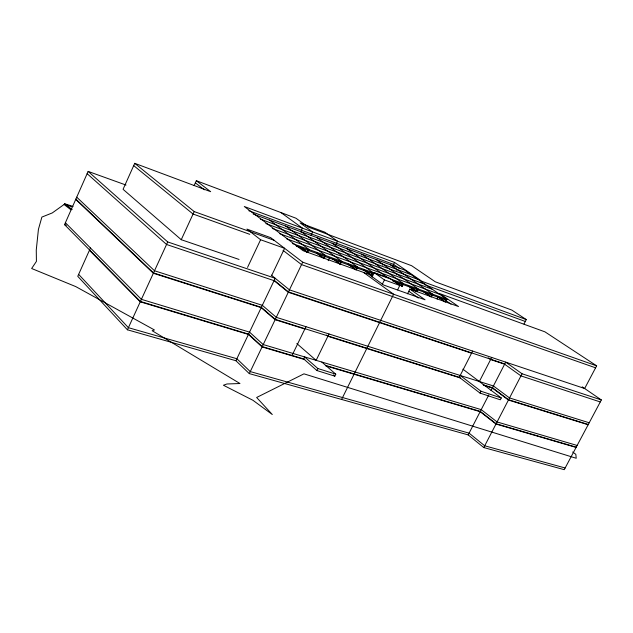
<?xml version="1.0" encoding="UTF-8"?>
<svg xmlns="http://www.w3.org/2000/svg" width="633" height="633" viewBox="0 0 633 633"><rect width="100%" height="100%" fill="white"/><g stroke="black" fill="none" stroke-linecap="round" stroke-linejoin="round"><path stroke-width="0.95" d="M73.056 206.445L64.582 203.723L64.194 204.594L71.015 209.855M304.069 359.03L262.252 346.599L248.587 334.121L140.423 301.466L64.55 224.644L88.137 171.408L126.014 185.058M90.456 247.994L77.756 276.328L127.423 329.793L235.911 360.723L249.299 373.612L468.191 434.903L483.786 447.571L564.248 469.67L601.35 399.945L582.225 386.842M194.125 185.524L196.333 180.714L210.654 191.68L134.726 163.33L123.063 189.307L181.252 239.701L239.052 259.451M127.423 329.793L167.721 241.948L88.137 171.408M181.252 239.701L194.204 211.572L134.726 163.33M247.543 267.403L260.59 239.749L246.902 229.099L270.695 237.66L302.701 262.181L596.642 365.827L584.655 388.512L289.439 289.851L271.272 275.094M271.533 275.798L284.613 248.318L260.59 239.749M235.911 360.723L275.189 278.275L167.721 241.948M300.635 231.979L302.455 228.165L280.933 212.561M310.93 235.508L312.631 231.947L300.113 222.927L324.848 232.192L337.555 241.22L335.846 244.765M269.563 220.11L309.133 249.584L307.741 252.488L306.965 252.211L307.891 250.272M249.299 373.612L302.701 262.181M285.618 226.044L325.615 255.534L324.223 258.406L323.463 258.137L324.389 256.215M328.163 260.685L329.437 258.035M292.042 355.453L305.968 326.699M301.395 231.876L341.78 261.374L340.404 264.222L339.652 263.953L340.57 262.054L338.987 260.899M361.324 255.067L361.744 254.197L403.522 283.671L402.169 286.409L395.055 281.606M316.888 237.604L357.645 267.102L356.276 269.927L355.54 269.658L356.458 267.783L354.86 266.62M329.002 333.979L316.136 360.359L296.83 343.545M316.848 370.519L317.829 368.509L304.655 356.925L303.69 358.911L316.848 370.519L334.817 376.16L335.791 374.166L321.817 362.052M332.103 243.23L373.225 272.728L371.856 275.521L371.136 275.26L372.046 273.401L370.463 272.261M372.085 277.04L374.245 272.625L389.54 278.156L399.803 285.451L397.627 289.859M382.506 265.132L382.933 264.262M382.261 284.344L384.437 279.928L374.245 272.625M392.729 266.097L394.533 262.426L244.291 206.516L303.057 250.684L368.778 274.303L383.622 285.032L425.044 299.781L409.891 289.075L407.541 293.823M396.756 270.37L397.176 269.508M396.305 274.817L396.741 273.931M341.591 399.455L393.607 294.234L363.492 272.404M401.472 286.163L402.374 284.336L400.768 283.204M376.192 259.538L418.263 288.996L416.918 291.71L416.229 291.465L417.131 289.653M417.005 291.188L417.875 289.439M421.254 282.65L421.918 281.305L394.533 262.426M390.379 264.784L432.743 294.226L431.397 296.909L430.725 296.671L431.619 294.883L430.029 293.767M437.142 299.156L438.424 296.592M253.2 214.057L404.337 269.943L446.961 299.369L445.624 302.02L444.967 301.783L445.861 300.018L444.255 298.903M462.873 369.158L501.281 397.959L500.331 399.795L480.067 393.109L459.273 377.284L472.637 351.078M479.355 381.517L491.699 357.447M480.067 393.109L481.025 391.249L460.199 375.456M524.013 324.009L526.292 319.586L511.844 310.091L435.282 281.796L411.632 265.71L308.224 227.033L295.943 218.211L196.333 180.714M468.191 434.903L488.779 394.945M491.01 390.632L505.696 362.123L522.059 373.771L601.35 399.945M483.786 447.571L522.059 373.771M565.15 467.985L484.712 445.79L469.093 433.146L250.272 371.595L236.861 358.729L128.396 327.68L78.642 274.358M577.138 445.458L497.071 421.95L481.215 409.63L263.225 344.558L249.537 332.119L141.396 299.338L65.397 222.737M576.236 447.151L496.145 423.738L480.305 411.403L325.402 365.368M576.085 447.428L495.987 424.039L480.146 411.695L325.607 365.803M304.75 359.607L262.086 346.931L248.429 334.453L140.257 301.822L89.419 250.304M589.204 422.773L509.525 397.943L493.416 385.956L276.281 317.315L262.315 305.304L154.507 270.758L76.728 197.164M588.294 424.482L508.584 399.747L492.498 387.744L483.121 384.785M588.144 424.767L508.426 400.048L492.339 388.037L483.905 385.386M459.273 377.284L275.3 319.364L261.35 307.321L153.518 272.91L75.873 199.086M304.829 329.049L275.133 319.705L261.192 307.654L153.352 273.266L75.731 199.411M460.484 378.012L327.87 336.297L326.359 335.047M317.829 368.509L335.791 374.166M71.853 206.722L64.321 204.301L52.278 212.933L41.881 217.079L38.423 229.36L36.263 250.051L36.421 261.374L31.65 268.503L75.738 286.591L154.444 329.959L152.149 330.711L239.986 383.527L226.954 383.978L223.417 385.228L252.931 400.285L272.293 414.52L256.634 397.484L303.959 373.85L576.228 458.268L575.832 454.352L572.683 451.986M64.55 224.644L66.425 225.261M600.282 401.947L520.959 375.891L504.62 364.212L490.615 359.56L488.225 357.835M481.025 391.249L501.281 397.959M504.778 363.92L288.45 291.924L274.089 280.205M471.545 353.214L288.284 292.264L274.057 280.648L166.558 244.48L87.132 173.671M595.59 367.82L301.537 264.61L283.038 250.359M249.774 234.329L193.065 214.041L133.705 165.609M194.204 211.572L274.129 240.295M384.437 279.928L399.803 285.451M409.891 289.075L458.537 306.554L439.88 293.688L544.934 331.842L596.642 365.827M292.335 243.515L388.512 278.251L347.058 248.761M389.39 278.575L446.961 299.369M296.291 246.087L372.766 273.662M392.468 280.767L446.518 300.256M286.472 238.736L439.587 294.274M272.285 228.426L425.17 284.328M424.616 284.676L525.327 321.469M279.786 233.712L432.323 289.265M265.82 223.56L418.12 279.462M421.918 281.305L526.292 319.586M260.377 219.105L411.181 274.667M248.824 210.734L393.568 264.388L399.763 268.685M446.218 300.841L451.044 304.188M437.601 296.45L444.018 300.912M437.743 296.774L444.967 301.783M423.422 291.338L429.799 295.793M423.548 291.655L430.725 296.671M409.646 286.591L415.295 290.571M408.158 285.776L416.229 291.465M394.952 281.289L402.169 286.409M408.823 291.235L418.373 298.016M363.959 269.824L371.856 275.521M364.03 270.133L371.136 275.26M348.3 264.119L350.69 265.86M352.288 267.023L354.678 268.764M348.364 264.436L355.54 269.658M332.499 258.414L334.865 260.155M336.447 261.318L338.821 263.059M332.539 258.723L339.652 263.953M316.397 252.607L322.664 257.251M316.421 252.907L323.463 258.137M300.628 247.163L307.741 252.488M299.069 246.292L306.965 252.211M195.352 182.858L204.38 189.805M64.582 203.723L72.162 209.563M333.346 374.878L334.817 376.16"/></g></svg>
